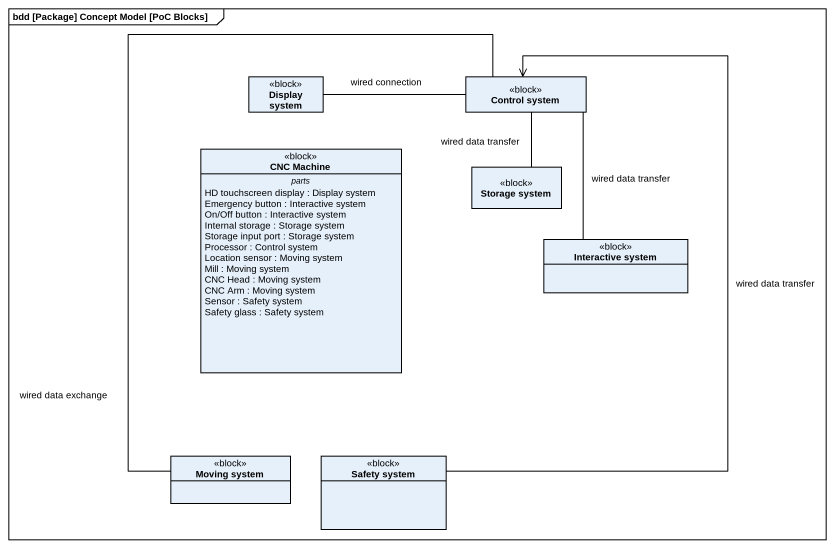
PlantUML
@startuml
mainframe bdd [Package] Concept Model [PoC Blocks]
hide circle
hide empty members
class "Display system" as Display_system <<block>>
class "Control system" as Control_system <<block>>
class "CNC Machine" as CNC_Machine <<block>> {
  -- parts --
  HD touchscreen display : Display system
  Emergency button : Interactive system
  On/Off button : Interactive system
  Internal storage : Storage system
  Storage input port : Storage system
  Processor : Control system
  Location sensor : Moving system
  Mill : Moving system
  CNC Head : Moving system
  CNC Arm : Moving system
  Sensor : Safety system
  Safety glass : Safety system
}
class "Storage system" as Storage_system <<block>>
class "Interactive system" as Interactive_system <<block>>
class "Moving system" as Moving_system <<block>>
class "Safety system" as Safety_system <<block>>
Display_system -right- Control_system : wired connection
Control_system -- Storage_system : wired data transfer
Control_system -- Interactive_system : wired data transfer
Moving_system "wired data exchange" -up- Control_system
Safety_system -up-> Control_system : wired data transfer
@enduml
